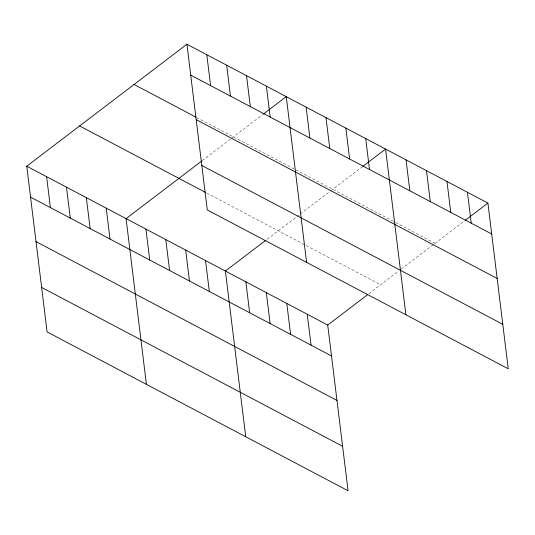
<?xml version="1.0" encoding="UTF-8"?>
<svg xmlns="http://www.w3.org/2000/svg" width="535" height="535" viewBox="0 0 535 535"><rect width="100%" height="100%" fill="white"/><g stroke="black" fill="none" stroke-linecap="round" stroke-linejoin="round"><path stroke-width="0.4" stroke-dasharray="2.67 2.01" d="M202.27 160.6L262.759 114.537M267.159 239.239L299.647 214.495M300.296 214.007L330.122 191.296M330.764 190.801L362.081 166.953M368.836 293.742L398.736 270.971M401.33 268.998L464.407 220.962M196.606 117.486L394.108 221.724M395.572 222.493L435.042 243.325M206.885 193.128L380.579 284.794"/><path stroke-width="0.8" d="M26.75 166.204L327.721 325.046L348.071 490.769L47.1 331.927L26.75 166.204L186.929 44.231L487.9 203.073L508.25 368.796L207.279 209.954L186.929 44.231M201.621 161.095L126.073 218.628L146.416 384.344M263.414 114.042L286.252 96.648L306.602 262.371M265.848 240.235L225.389 271.044L245.739 436.761M362.73 166.459L385.574 149.064L405.918 314.787M327.721 325.046L367.525 294.738M465.062 220.467L487.9 203.073M190.727 75.147L491.698 233.989M134.071 84.483L195.87 117.098M196.191 119.633L497.162 278.474M201.815 165.469L502.786 324.31M79.608 125.952L205.413 192.353M30.548 197.121L331.519 355.962M36.005 241.606L336.976 400.447M41.636 287.442L342.607 446.284M467.436 192.272L471.235 223.189M446.972 181.472L450.764 212.388M426.502 170.665L430.3 201.588M406.038 159.865L409.837 190.781M365.706 138.585L369.504 169.501M345.844 128.099L349.643 159.015M325.982 117.613L329.774 148.529M306.114 107.134L309.912 138.05M307.257 314.246L311.049 345.162M266.39 86.162L270.182 117.085M286.787 303.445L290.585 334.362M246.521 75.682L250.32 106.599M266.323 292.645L270.121 323.561M226.659 65.196L230.458 96.113M245.859 281.845L249.651 312.761M206.798 54.717L210.589 85.633M205.527 260.558L209.325 291.475M185.665 250.072L189.457 280.995M165.796 239.593L169.595 270.509M145.935 229.107L149.733 260.023M106.204 208.142L110.003 239.058M86.342 197.656L90.141 228.572M66.48 187.176L70.272 218.093M46.612 176.69L50.41 207.607"/></g></svg>
